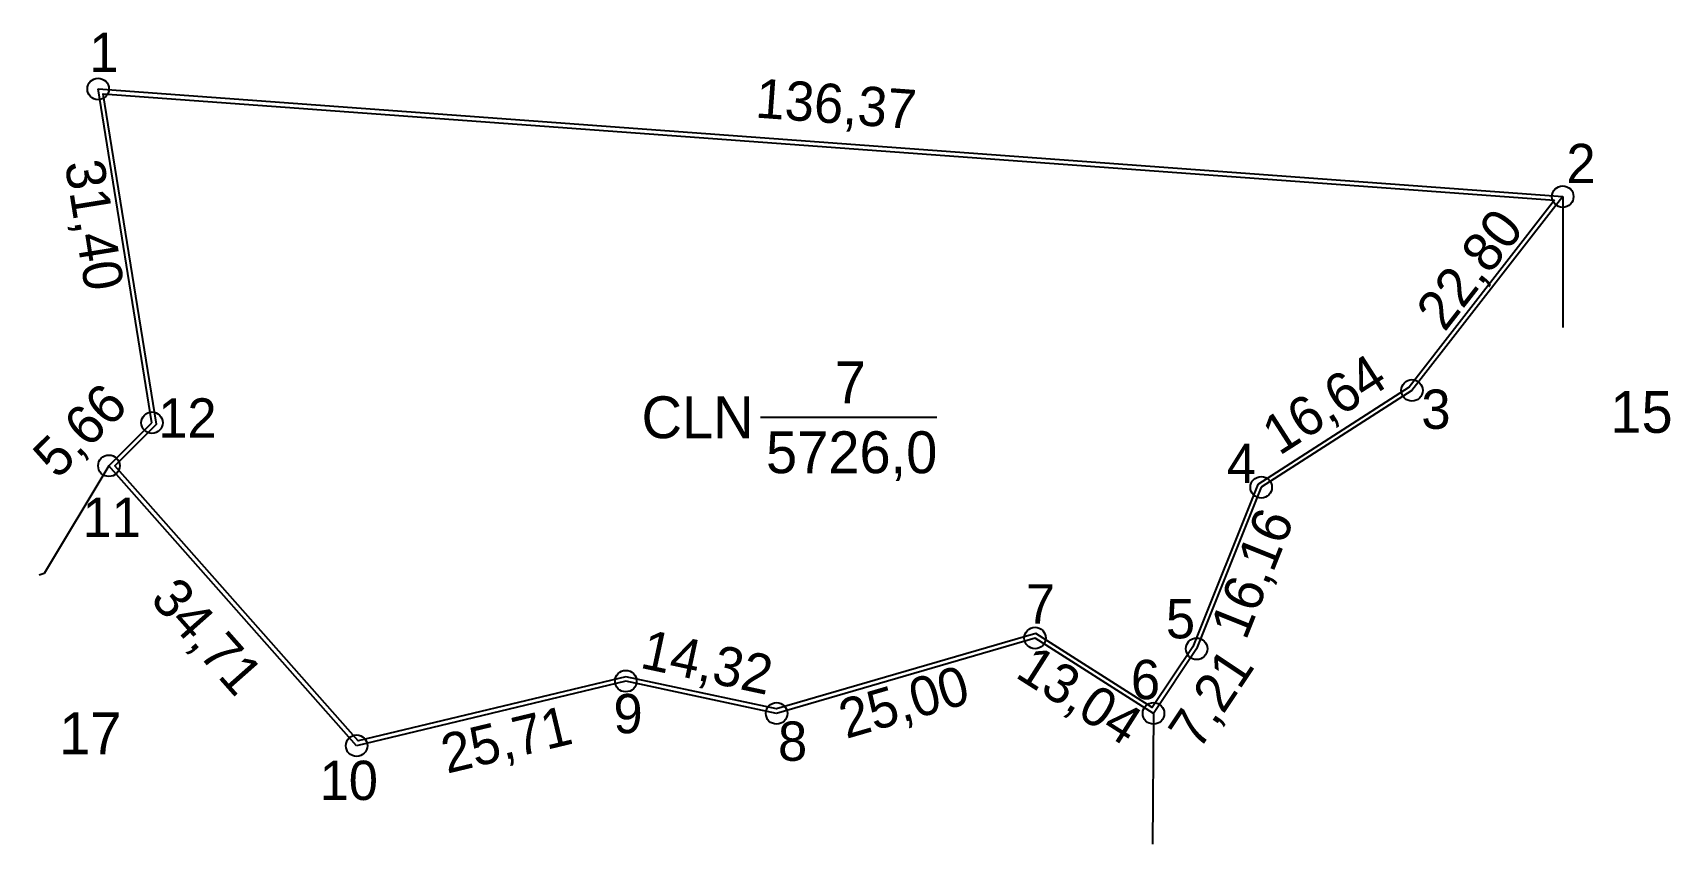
# Model space of a CAD drawing. Extents: x 553700 to 553852, y 1840941 to 1841016.
import ezdxf

# ---------------------------------------------------------------- set-up
doc = ezdxf.new("R2010")
doc.units = 0
for name, color, linetype in [('CanhThua', 7, 'Continuous'), ('ChieuDaiCanhThua', 7, 'Continuous'), ('Level 2', 7, 'Continuous'), ('MocDinhThua', 7, 'Continuous'), ('NhanDiaChinhThua', 7, 'Continuous'), ('NhanTuCan', 7, 'Continuous'), ('RauThua', 7, 'Continuous'), ('SoHieuDinhThua', 7, 'Continuous')]:
    doc.layers.add(name, color=color, linetype=linetype)

msp = doc.modelspace()

# ---------------------------------------------------------------- linework, layer by layer
at = {"layer": 'CanhThua'}
for p, q in [((553711, 1840980), (553706, 1841011)), ((553706, 1841011), (553842, 1841001)), ((553842, 1841001), (553828, 1840983)), ((553828, 1840983), (553814, 1840974)), ((553707, 1840976), (553711, 1840980)), ((553730, 1840950), (553707, 1840976)), ((553814, 1840974), (553808, 1840959)), ((553793, 1840960), (553769, 1840953)), ((553804, 1840953), (553793, 1840960)), ((553808, 1840959), (553804, 1840953)), ((553755, 1840956), (553730, 1840950)), ((553769, 1840953), (553755, 1840956))]:
    msp.add_line(p, q, dxfattribs=at)
at = {"layer": 'Level 2'}
msp.add_lwpolyline([(553841.23, 1841000.66), (553827.73, 1840983.3), (553813.68, 1840974.27), (553807.64, 1840959.19), (553803.88, 1840953.55), (553793.06, 1840960.43), (553768.99, 1840953.41), (553754.99, 1840956.41), (553730.14, 1840950.45), (553707.55, 1840975.98), (553711.43, 1840979.86), (553706.48, 1841010.56)], close=True, dxfattribs=at)
at = {"layer": 'MocDinhThua'}
for centre in [(553706, 1841011), (553842, 1841001), (553828, 1840983), (553711, 1840980), (553707, 1840976), (553814, 1840974), (553793, 1840960), (553808, 1840959), (553755, 1840956), (553769, 1840953), (553804, 1840953), (553730, 1840950)]:
    msp.add_circle(centre, 1, dxfattribs=at)
at = {"layer": 'NhanDiaChinhThua'}
msp.add_line((553767.52, 1840980.5), (553783.87, 1840980.5), dxfattribs=at)
at = {"layer": 'RauThua'}
for p, q in [((553842, 1841001), (553842, 1840988.85)), ((553707, 1840976), (553701, 1840966)), ((553701, 1840966), (553700.54, 1840965.84)), ((553804, 1840953), (553803.91, 1840940.85))]:
    msp.add_line(p, q, dxfattribs=at)

# ---------------------------------------------------------------- texts
at = {"layer": 'ChieuDaiCanhThua'}
for s, rotation, p in [('136,37', 355.7946, (553766.96, 1841008.35)), ('31,40', 279.1623, (553702.89, 1841004.11)), ('22,80', 52.125, (553831.03, 1840988.34)), ('16,64', 32.7352, (553815.68, 1840976.89)), ('5,66', 45, (553702.22, 1840974.67)), ('16,16', 68.1986, (553812.57, 1840959.7)), ('34,71', 311.4965, (553710.73, 1840963.53)), ('14,32', 347.9052, (553756.21, 1840957.26)), ('13,04', 327.5288, (553791.04, 1840956.44)), ('7,21', 56.3099, (553808.21, 1840949.46)), ('25,00', 16.2602, (553775.46, 1840950.62)), ('25,71', 13.4957, (553738.39, 1840947.39))]:
    msp.add_text(s, height=3.646, rotation=rotation, dxfattribs=at).set_placement(p)
at = {"layer": 'NhanDiaChinhThua'}
for s, height, p in [('7', 3.89, (553774.4, 1840981.8)), ('CLN', 3.889, (553756.46, 1840978.56)), ('5726,0', 3.889, (553768.02, 1840975.31))]:
    msp.add_text(s, height=height, dxfattribs=at).set_placement(p)
at = {"layer": 'NhanTuCan'}
for s, p in [('15', (553846.42, 1840979.06)), ('17', (553702.38, 1840949.2))]:
    msp.add_text(s, height=3.889, dxfattribs=at).set_placement(p)
at = {"layer": 'SoHieuDinhThua'}
for s, height, p in [('1', 3.65, (553705.17, 1841012.57)), ('2', 3.65, (553842.34, 1841002.25)), ('12', 3.646, (553711.58, 1840978.62)), ('3', 3.65, (553828.87, 1840979.43)), ('4', 3.65, (553810.8, 1840974.4)), ('11', 3.646, (553704.55, 1840969.39)), ('7', 3.65, (553792.15, 1840961.35)), ('5', 3.65, (553805.15, 1840959.97)), ('6', 3.65, (553801.9, 1840954.32)), ('9', 3.65, (553753.85, 1840951.16)), ('8', 3.65, (553769.13, 1840948.6)), ('10', 3.646, (553726.56, 1840944.96))]:
    msp.add_text(s, height=height, dxfattribs=at).set_placement(p)

doc.saveas('drawing.dxf')
